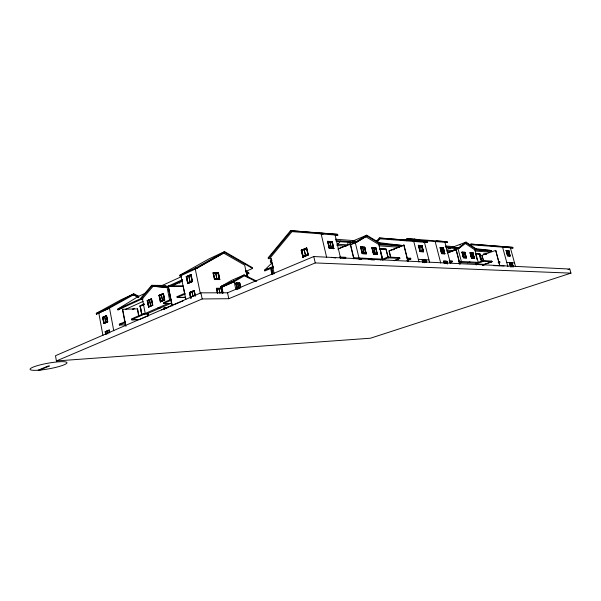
<?xml version="1.0" encoding="UTF-8"?>
<svg xmlns="http://www.w3.org/2000/svg" width="601" height="601" viewBox="0 0 601 601"><rect width="100%" height="100%" fill="white"/><g stroke="black" fill="none" stroke-linecap="round" stroke-linejoin="round"><path stroke-width="0.9" d="M335.651 235.059L337.83 235.231L337.619 234.352L290.538 230.664L268.144 257.784L268.339 258.64L271.569 258.783M268.339 258.64L290.734 231.535L323.323 234.044M271.382 259.948L270.307 261.24L270.495 262.089L272.343 262.164M270.495 262.089L271.99 260.286M169.595 299.944L166.958 286.715L165.598 285.43L151.685 285.332L140.889 297.991L141.047 298.81L151.843 286.159L167.123 287.548L182.065 280.757M145.427 293.183L138.253 296.481L117.796 309.109L117.946 309.906L142.384 298.795L153.187 286.166L153.022 285.347M336.966 245.193L340.527 241.121M376.572 241.039L379.314 238.004L427.213 241.752L427.409 242.526L423.758 242.241M376.759 241.797L379.501 238.77L415.411 241.542L415.208 240.753M377.233 241.835L379.967 238.807L379.314 238.004L427.213 241.752M405.698 240.017L406.967 238.642L447.197 241.782L447.384 242.519L444.965 242.331L450.495 263.523M406.742 240.806L408.004 239.446L407.155 239.371L437.205 241.655M469.704 245.306L470.891 244.096L512.758 247.364L512.946 248.025L510.211 247.815M273.493 267.257L264.74 270.991L264.56 270.172L271.907 262.922M460.096 247.041L463.589 244.352M446.889 251.226L450.502 251.473L459.262 248.183L466.233 242.804L466.053 242.105L453.056 247.026L457.812 247.943L459.074 247.469L466.053 242.105L475.969 248.784L476.15 249.468L474.91 249.926L464.986 243.277L464.806 242.579M456.512 247.845L452.989 250.542L446.686 250.091M117.946 309.906L121.094 307.952M365.581 236.584L378.87 244.524L380.215 243.976L366.933 236.02L355.341 242.819L336.139 241.422M353.884 242.676L349.925 245.073L356.701 242.248L366.933 236.02L366.73 235.194L352.697 241.084L355.138 241.978L356.498 241.407L366.73 235.194L380.012 243.165L380.215 243.976M256.011 281.538L244.367 275.776L233.098 282.297L220.747 287.594L220.559 286.73L232.91 281.418L244.179 274.92L256.657 281.095M220.559 286.73L231.903 280.216L244.179 274.92L244.367 275.776M220.747 287.594L234.172 281.674M200.381 293.844L195.1 268.234L196.625 268.271L222.768 253.494M252.585 268.459L252.405 267.64L224.601 251.631L208.705 259.023L179.864 275.22L180.037 276.092L196.144 268.67L224.782 252.473L252.585 268.459L245.554 271.517L248.882 273.402L246.41 274.469M180.037 276.092L181.179 275.446M179.864 275.22L195.956 267.791L224.601 251.631M108.999 308.358L133.505 294.813L138.433 297.225L133.46 294.836L133.955 294.61L138.891 297.022M133.505 294.813L133.354 294.047L108.894 307.539L109.044 308.343L96.408 314.165L96.265 313.384L120.763 299.899L133.805 293.836L138.748 296.248M96.408 314.165L99 312.828M224.782 252.473L223.58 253.029L244.675 265.131L247.236 276.948M96.265 313.384L108.894 307.539M98.804 313.016L109.517 308.073L113.762 330.798M196.625 268.271L197.834 267.715M161.308 285.888L181.464 276.625M186.16 276.723L191.095 274.574L192.523 281.516L187.797 283.634L186.16 276.723L191.095 274.574M190.712 274.957L186.438 276.903L190.938 274.957L192.012 281.283L187.73 283.206L192.012 281.283M171.863 305.413L168.017 286.151L183.215 286.114L184.8 293.934M117.796 309.109L141.385 298.366M182.727 279.533L166.958 286.715L151.685 285.332L151.843 286.159L168.46 287.556L170.932 299.929M102.538 317.343L106.595 315.593L107.767 321.873L103.913 323.593L102.538 317.343L106.595 315.593M170.947 286.422L182.569 281.148M106.242 315.938L102.763 317.523L106.467 315.938L107.526 321.655L104.041 323.218L102.989 317.516M138.884 316.013L137.509 308.869L122.416 309.282L125.504 325.607M125.429 309.387L143.128 301.401M147.147 300.68L151.55 298.795L152.819 305.27L148.62 307.126L147.147 300.68L151.55 298.795M158.942 295.376L163.457 293.438L164.757 299.997L160.444 301.897L158.942 295.376L163.457 293.438M151.189 299.155L147.395 300.861L151.407 299.155L152.556 305.053L148.755 306.735L147.613 300.861M163.089 293.806L159.19 295.557L163.307 293.806L164.494 299.771L160.587 301.499L159.408 295.557M151.324 299.373L149.589 300.154L150.678 305.699L152.414 304.932M187.572 283.634L192.523 281.516M183.215 286.114L168.017 286.151M213.047 272.741L214.677 279.488L219.838 279.563L218.403 272.771L213.047 272.741L214.482 279.578L219.838 279.563M132.543 309.26L134.369 308.538L132.761 309.26M141.701 314.744L139.995 305.924L144.127 304.076M139.995 305.924L144.345 304.076M141.806 314.323L140.221 306.119L144.135 304.361M143.151 305.09L140.221 306.119M103.695 323.601L107.767 321.873M137.509 308.869L138.628 316.126M218.403 272.771L219.643 279.653M148.402 307.126L152.819 305.27M160.227 301.905L164.757 299.997M214.85 279.172L219.53 279.24L214.85 279.172L213.543 272.944L218.223 273.049L219.335 279.33M171.03 299.328L163.389 302.694L163.555 303.535L171.631 303.422L172.134 305.932M176.979 296.721L177.152 297.578L185.664 297.322L177.438 297.45L177.265 296.594L184.98 293.198M163.555 303.535L171.202 300.184M177.438 297.45L185.228 294.032M190.457 297.773L189.398 292.552L194.138 290.478L195.438 295.722M194.363 290.478L189.398 292.552M189.676 292.747L194.198 290.861L189.676 292.747L190.787 298.186M125.654 324.81L119.449 325.043L119.299 324.24L125.233 321.648M148.327 313.384L143.887 313.497L131.416 318.951L131.574 319.755L139.552 319.499M168.445 303.332L145.232 313.467L142.227 297.983M119.449 325.043L125.316 322.482M131.574 319.755L144.052 314.315L148.485 314.203M105.686 334.359L105.183 331.669L109.269 329.972L109.773 332.684M108.916 330.325C100.006 335.719 111.365 326.208 109.374 332.789M171.112 303.295L147.899 313.399L148.372 315.841M164.358 309.628L164.02 307.93L166.958 307.72M200.907 292.837L55.495 355.717L56.404 360.953L370.449 338.22L570.95 273.139L569.778 269.045L313.767 256.537L227.546 292.785L200.907 292.837L202.169 298.96L56.404 360.953M139.154 319.672L148.702 315.54M172.555 305.413L161.519 309.898M173.697 304.91L183.072 300.861L182.381 300.868M301.176 250.256L306.728 247.95L308.343 254.929L302.972 257.205L301.176 250.256L306.728 247.95M306.352 248.341L301.492 250.429L306.548 248.348L308.012 254.704L302.949 256.762L307.817 254.696M306.45 248.589L304.226 249.55L305.601 255.53L307.832 254.584M217.239 292.695L216.533 288.307L221.694 288.33L222.595 292.597M221.641 286.106L233.984 280.802L235.862 289.577M216.833 288.593L221.506 288.608L216.833 288.593L217.772 293.07M327.545 241.354L332.361 241.587L333.788 248.664L329.205 248.378L327.545 241.354L332.361 241.587M327.83 241.662L332.218 241.857L327.83 241.662L329.34 248.063L333.72 248.228L329.34 248.063M216.33 288.397L221.694 288.33M264.56 270.172L273.079 266.528M267.445 269.173L269.729 268.196M237.072 289.186L235.78 283.146L239.822 283.101L240.746 287.391M271.119 268.084L271.727 267.821L273.132 274.124M236.216 283.311L239.694 283.349L236.216 283.311L237.365 288.66M235.78 283.146L239.822 283.101M302.776 257.198L308.343 254.929M38.171 370.201L47.862 366.099L49.425 365.979L39.734 370.073M329.205 248.378L334.013 248.566M347.461 243.285L350.451 242.023M338.408 248.754L350.421 243.863L354.012 258.791M337.845 249.122L350.421 243.863M202.169 298.96L228.801 298.705L315.255 262.938L570.95 273.139M331.572 257.356L333.172 257.536M360.532 247.026L364.845 247.206L366.219 253.847L362.133 253.614L360.532 247.026L364.845 247.206M361.013 247.214L364.724 247.462L361.013 247.214L362.471 253.224L366.174 253.434L362.471 253.224M335.771 257.949L333.517 257.739M371.846 247.777L376.023 247.95L377.383 254.478L373.431 254.253L371.846 247.777L376.023 247.95M372.32 247.965L375.903 248.205L372.32 247.965L373.762 253.87L377.345 254.08L373.762 253.87M362.133 253.614L366.445 253.757M379.922 249.062L385.812 249.453M382.574 249.34L380.2 249.287M373.431 254.253L377.608 254.396M386.12 249.107L379.697 248.784L386.12 249.107L388.306 257.912M390.537 257.205L388.99 250.963L404.015 245.103L408.094 261.315M404.015 245.103L388.99 250.963M368.916 259.384L370.952 258.58M380.463 259.948L387.9 257.025L399.477 257.649L399.68 258.453L394.046 260.639M418.319 245.381L422.052 245.561L423.412 251.804L419.904 251.571L418.319 245.381L422.052 245.561M421.955 245.801L418.551 245.644L421.955 245.801L423.389 251.421L419.994 251.293L423.389 251.421M382.424 260.068L388.103 257.844L399.68 258.453M397.87 258.272L399.477 257.649M394.414 260.654L399.244 258.783M419.904 251.571L423.63 251.721M409.041 258.866L410.641 258.25L410.836 259.039L406.847 260.571M440.037 247.732L443.47 247.89L444.778 253.825L441.562 253.614L440.037 247.732L443.47 247.89M440.465 247.905L443.38 248.123L444.56 253.539L441.645 253.352L440.465 247.905L443.38 248.123M448.196 248.874L450.63 247.95M426.342 262.321L425.666 259.67L422.157 259.482L422.616 262.239M464.986 243.277L466.233 242.804L476.15 249.468M425.568 259.917C416.981 260.271 427.784 257.934 426.184 262.337L425.666 259.67M441.562 253.614L444.995 253.75M447.279 252.938L456.204 249.67L460.005 264.124M448.346 252.623L456.204 249.67M461.914 252.18L465.046 252.315L466.316 257.934L463.386 257.761L461.914 252.18L465.046 252.315M462.109 252.42L464.971 252.533L466.106 257.664L463.454 257.506L462.109 252.42L464.971 252.533M458.608 261.33L478.231 262.367L474.73 249.242L475.969 248.784M443.974 262.9L443.53 261.21L446.956 261.3L447.61 263.824M446.874 261.533C439.241 261.961 448.331 259.745 447.339 263.321M443.53 261.21L446.956 261.3M470.035 252.751L473.085 252.871L474.339 258.415L471.492 258.242L470.035 252.751L473.085 252.871M470.23 252.983L473.01 253.089L474.136 258.152L471.56 257.994L470.23 252.983L473.01 253.089M449.495 262.629L452.14 261.698L451.952 260.977L449.142 260.826M463.454 257.506L462.312 252.345M450.645 262.329L452.335 261.713L452.147 260.984M463.386 257.761L466.519 257.859M476.022 253.584L479.823 253.757L481.717 260.857M481.807 261.593L479.771 253.975L477.78 254.11M471.56 257.994L470.433 252.908M471.492 258.242L474.542 258.34M459.051 263.103L461.56 262.186L457.812 247.943L445.258 246.981M483.67 254.336L485.533 254.373M483.505 261.18L481.934 255.327L495.727 250.392L499.882 265.717M467.428 262.832L469.929 261.931M506.087 250.519L508.852 250.647L510.091 255.988L507.529 255.808L506.087 250.519L508.852 250.647M506.267 250.745L508.792 250.857L509.903 255.725L507.582 255.568L506.267 250.745L508.792 250.857M459.705 262.434L475.744 263.253L483.227 260.571L491.595 261.052L491.783 261.736L484.361 264.365M491.783 261.736L483.414 261.27L475.932 263.952L484.631 264.38M507.582 255.568L510.106 255.658M507.529 255.808L510.294 255.913M484.534 264.38L492.046 261.751M482.445 265.334L484.346 264.748L482.686 265.341M498.259 262.757L499.889 262.186L499.709 261.51M513.119 266.235L512.157 262.705L509.603 262.562L510.369 266.183M510.685 266.897L509.783 262.787L512.097 262.915L513.194 266.942M512.157 262.705L512.916 266.303M509.58 262.862L512.097 262.915M567.998 269.631L569.778 269.045M105.183 331.669L105.904 334.351M109.269 329.972L109.592 332.781M119.299 324.24L121.071 324.179M132.062 319.897L139.297 319.612M157.507 308.11L160.174 308.058M164.02 307.93L167.446 307.862M172.84 305.278L172.156 305.293L168.303 286.023M141.047 298.81L142.384 298.795M177.265 296.594L179.06 296.578M239.1 288.668L237.222 288.585L236.148 283.552L239.423 283.589L240.325 287.766M237.155 288.743L238.897 288.75M216.811 288.856L218.952 288.863L219.838 293.07M214.752 279.082L216.901 279.112L215.661 273.26L213.52 273.215M271.727 267.821L271.149 267.806L272.553 274.109M271.449 268.091L273.267 268.151M340.211 257.897L344.876 258.13M345.808 258.175L345.755 257.318L339.595 257.01M353.651 258.558L359.21 258.828L355.138 241.978L335.936 240.565M493.474 265.409L504.089 265.92M359.03 259.211L361.794 259.347M370.907 259.782L374.461 259.955M493.729 265.68L499.716 265.717L495.727 250.392M353.441 257.701L382.476 259.151M422.3 260L425.298 260.15L425.748 261.931M450.187 261.6L452.14 261.698M458.796 262.044L461.56 262.186M443.876 261.623L446.618 261.766L447.054 263.448L446.656 261.615M406.997 258.054L410.641 258.25M407.245 258.851L410.836 259.039M418.326 259.377L428.971 259.933M498.146 262.089L499.889 262.186M506.763 262.487L514.531 262.915M509.686 263.005L511.864 263.125M376.985 253.99L373.604 253.795L372.244 248.236L375.625 248.453M463.491 257.363L466.308 257.589M471.597 257.852L474.339 258.077M329.416 247.882L331.324 248.003L329.896 241.985L327.996 241.85M441.69 253.201L444.77 253.457M337.138 245.524L346.319 246.132M420.046 251.135L423.044 251.338L421.692 246.042L418.687 245.817M481.934 255.327L483.452 260.353M394.023 249.625L391.243 249.543L393.813 249.715M462.229 252.57L464.731 252.743L465.993 257.513M470.343 253.134L472.777 253.299L474.024 258.002M475.323 253.449L479.823 253.757M486.322 254.208L483.497 254.103L486.119 254.283M337.086 244.194L348.092 244.953M475.496 253.682L479.771 253.975M378.946 245.809L399.124 247.229M507.612 255.433L509.806 255.583M440.375 248.145L443.125 248.348L444.432 253.382M378.87 244.524L401.753 246.185L401.558 245.403L378.675 243.713L382.552 259.369M475.218 251.045L489.109 252.067M335.441 239.221L354.936 240.693M446.348 247.777L458 248.656M474.91 249.926L491.535 251.18L491.355 250.512L474.963 248.596M512.758 247.364L470.891 244.096L471.402 244.78M423.6 240.708L425.455 240.851M310.131 232.256L290.538 230.664M311.964 232.399L337.619 234.352M471.064 244.757L504.186 247.281L504.006 246.605M337.259 235.179L335.08 235.014L340.587 258.16M474.73 249.242L491.355 250.512M445.867 246.034L454.266 246.688M506.373 250.887L508.566 251.06M337.83 235.231L321.129 233.872L326.674 257.483M413.308 241.384L427.409 242.526M290.734 231.535L291.943 231.633L270.555 257.483L274.191 273.771M406.967 238.642L417.432 239.529M502.256 247.131L512.946 248.025M447.384 242.519L435.169 241.504L440.743 263.05M447.197 241.782L436.176 240.836L436.371 241.587M453.056 247.026L454.867 247.214M352.697 241.084L355.476 241.369M478.779 249.685L480.605 249.896M484.248 250.324L487.892 250.752M489.717 250.97L491.535 251.18M378.69 242.616L401.558 245.403M396.262 245.508L400.837 246.072M141.378 298.231L143.038 299.043M178.114 282.252L179.752 283.101M245.381 270.698L248.701 272.584L248.882 273.402M245.411 271.562L246.906 272.411L248.07 277.79M510.392 247.822L515.508 266.491M508.649 250.722L510.091 255.988M508.589 250.925L509.903 255.725M511.894 262.99L512.901 266.912M508.747 255.515L507.499 250.978L508.679 255.508M510.812 263.065L511.849 266.859M510.745 263.058L511.782 266.859M506.47 250.67L507.785 255.5M509.783 262.787L510.888 266.829M506.29 250.444L507.732 255.741M509.603 262.562L510.572 266.108M502.406 246.493L507.89 266.604M491.768 261.059L491.949 261.743M483.227 260.571L483.414 261.27M479.621 253.832L481.754 261.811M479.38 255.049L480.74 260.12M475.729 254.539L477.089 259.655M475.744 263.253L476.217 265.041M472.882 252.946L474.339 258.415M472.814 253.164L474.136 258.152M471.597 253.216L472.852 257.927L471.522 253.216M470.237 252.675L471.695 258.167M464.843 252.39L466.316 257.934M464.768 252.608L466.106 257.664M463.446 252.66L464.783 257.438M462.116 252.104L463.589 257.686M459.848 244.457L460.028 245.148M459.074 247.469L459.262 248.183M456.009 249.655L459.81 264.109M443.26 247.973L444.778 253.825M446.746 261.375L447.399 263.899M443.17 248.198L444.56 253.539M441.795 248.251L443.11 253.291M445.288 261.698L445.732 263.388M441.712 248.243L443.02 253.291M445.206 261.69L445.642 263.381M443.959 261.382L444.432 263.185M440.248 247.65L441.78 253.539M443.748 261.135L444.312 263.321M424.449 242.293L429.64 262.547M421.834 245.644L423.412 251.804M421.737 245.884L423.172 251.503M425.343 260L425.966 262.419M420.144 245.929L421.594 251.241M423.758 260.075L424.531 262.75M418.251 239.604L418.439 240.325M418.769 245.561L420.212 251.21M422.39 259.745L423.014 262.179M418.544 245.291L420.122 251.488M422.157 259.482L422.984 262.675M414.743 238.928L414.945 239.716M413.758 241.422L419.002 262.028M403.782 245.088L407.861 261.307M399.718 257.664L399.92 258.468M389.448 251.872L390.778 257.213M385.902 249.197L388.103 257.844M380.14 248.972L382.657 259.151M380.794 253.231L382.108 258.565M375.805 248.04L377.383 254.478M375.685 248.296L377.127 254.163M373.987 248.348L375.355 253.9M373.89 248.341L375.249 253.892M372.064 247.687L373.657 254.17M364.627 247.296L366.219 253.847M364.499 247.552L365.956 253.524M362.749 247.604L364.116 253.246M362.643 247.597L364.011 253.246M360.75 246.928L362.35 253.524M356.498 241.407L356.701 242.248M350.143 243.848L353.734 258.776M332.135 241.685L333.788 248.664M331.985 241.955L333.495 248.318M328.056 241.564L329.573 247.965M327.778 241.256L329.431 248.281M321.926 233.045L322.136 233.947M313.767 256.537L315.255 262.938M306.54 247.943L308.148 254.922M301.687 250.444L303.144 256.777M301.371 250.264L302.972 257.205M272.23 263.14L273.177 267.362M270.54 268.061L271.937 274.372M239.619 283.184L240.648 287.781M239.491 283.432L240.445 287.871M237.838 283.574L238.92 288.593M237.741 283.574L238.815 288.593M235.983 283.063L237.275 289.096M232.91 281.418L233.098 282.297M227.546 292.785L228.801 298.705M221.829 286.97L223.106 293.048M221.491 288.412L222.453 293.063M221.311 288.69L222.25 293.145M222.1 293.07L221.213 288.871L219.087 288.863L219.974 293.07M216.533 288.307L217.577 293.153M195.956 267.791L196.144 268.67M190.87 274.567L192.297 281.516M194.138 290.478L195.212 295.722M194.994 295.392L194.115 291.102L192.14 291.958L193.019 296.24M193.973 290.861L195.1 296.323M192.898 296.293L192.019 292.018L190.059 292.875L191.103 297.998M186.663 276.911L187.948 283.214M189.901 292.747L191.013 298.186M186.385 276.723L187.797 283.634M185.506 297.39L185.874 299.2M180.811 274.83L185.754 299.178M165.613 286.707L165.778 287.541M163.239 293.446L164.539 299.997M164.396 307.772L164.734 309.462M159.16 295.376L160.444 301.897M151.332 298.802L152.601 305.27M147.365 300.68L148.62 307.126M143.887 313.497L144.052 314.315M140.213 305.924L141.919 314.736M133.805 293.836L133.955 294.61M122.672 309.162L125.932 326.403M106.377 315.6L107.541 321.881M109.405 332.33L109.066 330.52L105.768 331.955L106.099 333.758M104.799 316.87L105.799 322.249M107.466 331.219L107.797 333.029M104.702 316.915L105.701 322.294M107.361 331.264L107.864 333.968M105.633 331.835L106.092 334.299M102.756 317.336L103.913 323.593M98.684 312.37L102.944 335.478M188.767 276.144L186.821 277.038L188.038 282.973L189.991 282.102L188.767 276.144M190.848 275.198L188.894 276.092L190.111 282.042L192.072 281.163L190.848 275.198M106.392 316.149L103.117 317.636L104.108 323.007L107.399 321.535L106.392 316.149M149.484 300.2L147.756 300.981L148.83 306.518L150.566 305.751L149.484 300.2M161.331 294.873L159.558 295.677L160.662 301.281L162.443 300.492L161.331 294.873M163.224 294.024L161.444 294.828L162.555 300.447L164.343 299.651L163.224 294.024M304.083 249.61L301.867 250.564L303.242 256.537L305.458 255.59L304.083 249.61M41.033 369.953L36.969 370.284A18.759 2.84 -10.2 0 1 40.357 364.852A18.759 2.84 -10.2 0 1 66.989 362.711A18.759 2.84 -10.2 0 1 41.033 369.953M219.162 279.149L217.029 279.119L215.797 273.267L217.93 273.312L219.162 279.149M365.806 253.344L362.313 253.149L360.938 247.484L364.439 247.717L365.806 253.344M333.33 248.13L331.444 248.01L330.017 241.993L331.91 242.128L333.33 248.13"/></g></svg>
